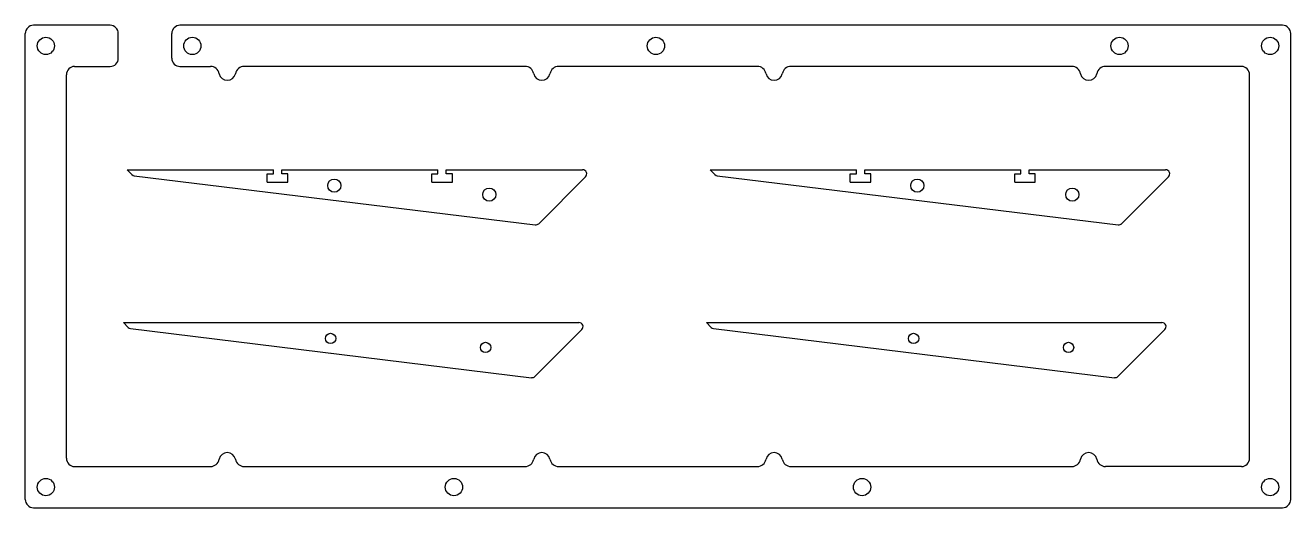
# Model space of a CAD drawing. Header units: millimetres. Extents: x 0 to 308, y 0 to 117.
import ezdxf

# ---------------------------------------------------------------- set-up
doc = ezdxf.new("R2010")
doc.units = ezdxf.units.MM
doc.header["$MEASUREMENT"] = 0

msp = doc.modelspace()

# ---------------------------------------------------------------- linework, layer by layer
for p, q in [((20.62, 117.25), (2, 117.25)), ((305.75, 117.25), (37.62, 117.25)), ((0, 2), (0, 115.25)), ((22.62, 109.25), (22.62, 115.25)), ((35.62, 109.25), (35.62, 115.25)), ((307.75, 2), (307.75, 115.25)), ((10, 12), (10, 105.25)), ((12, 107.25), (20.62, 107.25)), ((37.62, 107.25), (45.03, 107.25)), ((121.53, 107.25), (53.22, 107.25)), ((178.03, 107.25), (129.72, 107.25)), ((254.53, 107.25), (186.22, 107.25)), ((295.75, 107.25), (262.72, 107.25)), ((297.75, 12), (297.75, 105.25)), ((24.76, 82.13), (60.36, 82.13)), ((24.76, 82.13), (25.93, 80.96)), ((26.51, 80.68), (124.04, 68.75)), ((58.86, 79.13), (58.86, 81.13)), ((58.86, 81.13), (60.36, 81.13)), ((60.36, 81.13), (60.36, 82.13)), ((62.36, 82.13), (98.3, 82.13)), ((62.36, 81.13), (62.36, 82.13)), ((63.86, 81.13), (62.36, 81.13)), ((63.86, 79.13), (63.86, 81.13)), ((81.36, 82.13), (100.36, 82.13)), ((98.86, 79.13), (98.86, 81.13)), ((98.86, 81.13), (100.36, 81.13)), ((100.36, 81.13), (100.36, 82.13)), ((102.36, 82.13), (135.54, 82.13)), ((102.36, 81.13), (102.36, 82.13)), ((103.86, 81.13), (102.36, 81.13)), ((103.86, 79.13), (103.86, 81.13)), ((136.25, 80.43), (124.86, 69.03)), ((166.54, 82.13), (202.14, 82.13)), ((166.54, 82.13), (167.71, 80.96)), ((168.3, 80.68), (265.82, 68.75)), ((200.64, 79.13), (200.64, 81.13)), ((200.64, 81.13), (202.14, 81.13)), ((202.14, 81.13), (202.14, 82.13)), ((204.14, 82.13), (240.08, 82.13)), ((204.14, 81.13), (204.14, 82.13)), ((205.64, 81.13), (204.14, 81.13)), ((205.64, 79.13), (205.64, 81.13)), ((223.14, 82.13), (242.14, 82.13)), ((240.64, 79.13), (240.64, 81.13)), ((240.64, 81.13), (242.14, 81.13)), ((242.14, 81.13), (242.14, 82.13)), ((244.14, 82.13), (277.33, 82.13)), ((244.14, 81.13), (244.14, 82.13)), ((245.64, 81.13), (244.14, 81.13)), ((245.64, 79.13), (245.64, 81.13)), ((278.04, 80.43), (266.64, 69.03)), ((58.86, 79.13), (63.86, 79.13)), ((98.86, 79.13), (103.86, 79.13)), ((200.64, 79.13), (205.64, 79.13)), ((240.64, 79.13), (245.64, 79.13)), ((23.86, 44.99), (134.64, 44.99)), ((23.86, 44.99), (25.03, 43.82)), ((25.61, 43.53), (123.14, 31.6)), ((135.35, 43.28), (123.96, 31.89)), ((165.64, 44.99), (276.43, 44.99)), ((165.64, 44.99), (166.81, 43.82)), ((167.4, 43.53), (264.92, 31.6)), ((277.14, 43.28), (265.74, 31.89)), ((12, 10), (45.03, 10)), ((53.22, 10), (121.53, 10)), ((129.72, 10), (178.03, 10)), ((186.22, 10), (254.53, 10)), ((295.75, 10), (262.72, 10)), ((2, 0), (305.75, 0))]:
    msp.add_line(p, q)
for centre, radius in [((5, 112.25), 2.1), ((40.62, 112.25), 2.1), ((153.37, 112.25), 2.1), ((266.12, 112.25), 2.1), ((302.75, 112.25), 2.1), ((75.15, 78.28), 1.6), ((112.85, 76.09), 1.6), ((216.94, 78.28), 1.6), ((254.63, 76.09), 1.6), ((74.25, 41.14), 1.25), ((111.95, 38.95), 1.25), ((216.04, 41.14), 1.25), ((253.73, 38.95), 1.25), ((5, 5), 2.1), ((104.25, 5), 2.1), ((203.5, 5), 2.1), ((302.75, 5), 2.1)]:
    msp.add_circle(centre, radius)
for centre, radius, start, end in [((2, 115.25), 2, 90, 180), ((20.62, 115.25), 2, 0, 90), ((37.62, 115.25), 2, 90, 180), ((305.75, 115.25), 2, 0, 90), ((20.62, 109.25), 2, 270, 0), ((37.62, 109.25), 2, 180, 270), ((12, 105.25), 2, 90, 180), ((45.03, 105.08), 2.17, 11.0472, 90), ((49.12, 105.88), 2, 191.0472, 348.9528), ((53.22, 105.08), 2.17, 90, 168.9528), ((121.53, 105.08), 2.17, 11.0472, 90), ((125.62, 105.88), 2, 191.0472, 348.9528), ((129.72, 105.08), 2.17, 90, 168.9528), ((178.03, 105.08), 2.17, 11.0472, 90), ((182.12, 105.88), 2, 191.0472, 348.9528), ((186.22, 105.08), 2.17, 90, 168.9528), ((254.53, 105.08), 2.17, 11.0472, 90), ((258.62, 105.88), 2, 191.0472, 348.9528), ((262.72, 105.08), 2.17, 90, 168.9528), ((295.75, 105.25), 2, 0, 90), ((26.64, 81.67), 1, 225, 263.0257), ((135.54, 81.13), 1, 315, 90), ((168.42, 81.67), 1, 225, 263.0257), ((277.33, 81.13), 1, 315, 90), ((124.15, 69.74), 1, 263.3865, 315), ((265.94, 69.74), 1, 263.3865, 315), ((25.73, 44.53), 1, 225, 263.0257), ((134.64, 43.99), 1, 315, 90), ((167.52, 44.53), 1, 225, 263.0257), ((276.43, 43.99), 1, 315, 90), ((123.25, 32.6), 1, 263.3865, 315), ((265.04, 32.6), 1, 263.3865, 315), ((49.12, 11.38), 2, 11.0472, 168.9528), ((125.62, 11.38), 2, 11.0472, 168.9528), ((182.12, 11.38), 2, 11.0472, 168.9528), ((258.62, 11.38), 2, 11.0472, 168.9528), ((258.62, 11.38), 2, 11.0472, 168.9528), ((12, 12), 2, 180, 270), ((45.03, 12.18), 2.17, 270, 348.9528), ((53.22, 12.18), 2.17, 191.0472, 270), ((121.53, 12.18), 2.17, 270, 348.9528), ((129.72, 12.18), 2.17, 191.0472, 270), ((178.03, 12.18), 2.17, 270, 348.9528), ((186.22, 12.18), 2.17, 191.0472, 270), ((254.53, 12.18), 2.17, 270, 348.9528), ((254.53, 12.18), 2.17, 270, 348.9528), ((262.72, 12.18), 2.17, 191.0472, 270), ((262.72, 12.18), 2.17, 191.0472, 270), ((295.75, 12), 2, 270, 0), ((2, 2), 2, 180, 270), ((305.75, 2), 2, 270, 0)]:
    msp.add_arc(centre, radius, start, end)

doc.saveas('drawing.dxf')
